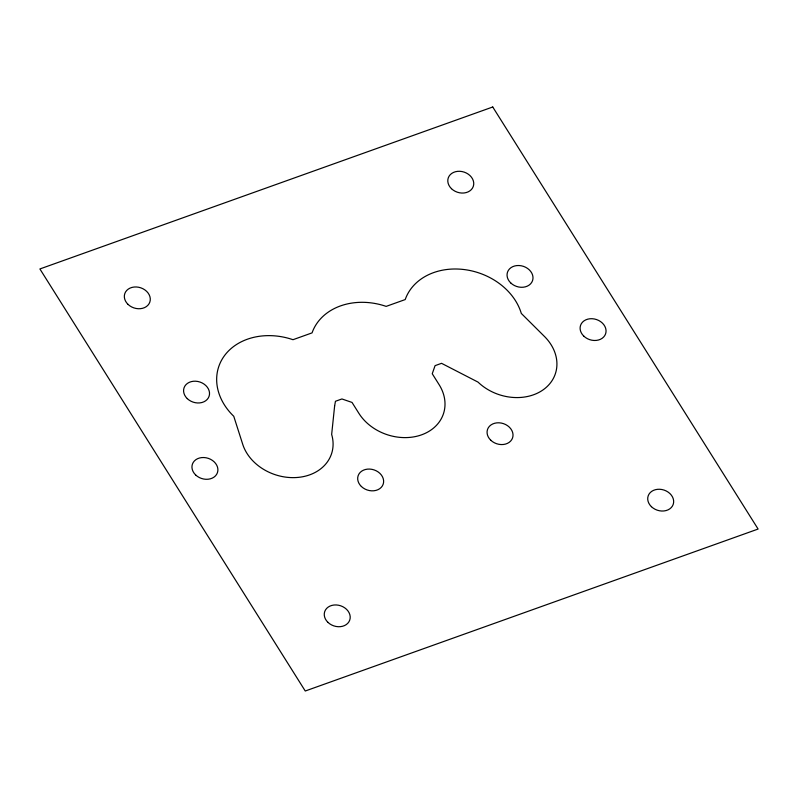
<?xml version="1.0" encoding="UTF-8"?>
<svg xmlns="http://www.w3.org/2000/svg" width="798" height="798" viewBox="0 0 798 798"><rect width="100%" height="100%" fill="white"/><g stroke="black" fill="none" stroke-linecap="round" stroke-linejoin="round"><path stroke-width="1.2" d="M334.631 405.923L331.659 434.451A46.833 37.596 18.3 0 1 298.472 477.364A46.833 37.596 18.3 0 1 242.502 443.608L233.764 416.287A61.187 49.127 18.3 0 1 225.066 354.881A61.187 49.127 18.3 0 1 292.996 339.699L312.048 332.886A61.187 49.127 18.3 0 1 386.152 306.382L405.204 299.569A61.187 49.127 18.3 0 1 463.778 269.505A61.187 49.127 18.3 0 1 521.313 313.444L543.827 335.838A46.833 37.596 18.3 0 1 543.069 389.883A46.833 37.596 18.3 0 1 478.012 382.102L441.553 363.329L435.08 365.644L432.247 373.743L439.109 384.656A46.833 37.596 18.3 0 1 421.534 434.85A46.833 37.596 18.3 0 1 358.891 413.344L352.028 402.431L341.923 398.96L335.449 401.274L334.631 405.923M492.745 106.992L39.9 268.956L305.255 691.008L758.1 529.044L492.745 106.992M128.019 304.377A13.217 10.613 18.3 0 0 149.815 302.143A13.217 10.613 18.3 0 0 134.094 287.031A13.217 10.613 18.3 0 0 128.019 304.377M451.478 188.697A13.217 10.613 18.3 0 0 473.274 186.453A13.217 10.613 18.3 0 0 457.553 171.351A13.217 10.613 18.3 0 0 451.478 188.697M651.407 506.68A13.217 10.613 18.3 0 0 673.193 504.436A13.217 10.613 18.3 0 0 657.482 489.324A13.217 10.613 18.3 0 0 651.407 506.68M327.938 622.36A13.217 10.613 18.3 0 0 349.733 620.126A13.217 10.613 18.3 0 0 334.013 605.014A13.217 10.613 18.3 0 0 327.938 622.36M361.364 486.481A13.217 10.613 18.3 0 0 383.16 484.246A13.217 10.613 18.3 0 0 367.439 469.134A13.217 10.613 18.3 0 0 361.364 486.481M490.75 440.207A13.217 10.613 18.3 0 0 512.545 437.972A13.217 10.613 18.3 0 0 496.825 422.86A13.217 10.613 18.3 0 0 490.75 440.207M583.787 336.118A13.217 10.613 18.3 0 0 605.582 333.883A13.217 10.613 18.3 0 0 589.862 318.771A13.217 10.613 18.3 0 0 583.787 336.118M195.63 474.94A13.217 10.613 18.3 0 0 217.425 472.705A13.217 10.613 18.3 0 0 201.704 457.593A13.217 10.613 18.3 0 0 195.63 474.94M187.271 398.621A13.217 10.613 18.3 0 0 209.056 396.377A13.217 10.613 18.3 0 0 193.345 381.264A13.217 10.613 18.3 0 0 187.271 398.621M510.73 282.931A13.217 10.613 18.3 0 0 532.525 280.697A13.217 10.613 18.3 0 0 516.805 265.584A13.217 10.613 18.3 0 0 510.73 282.931"/></g></svg>
